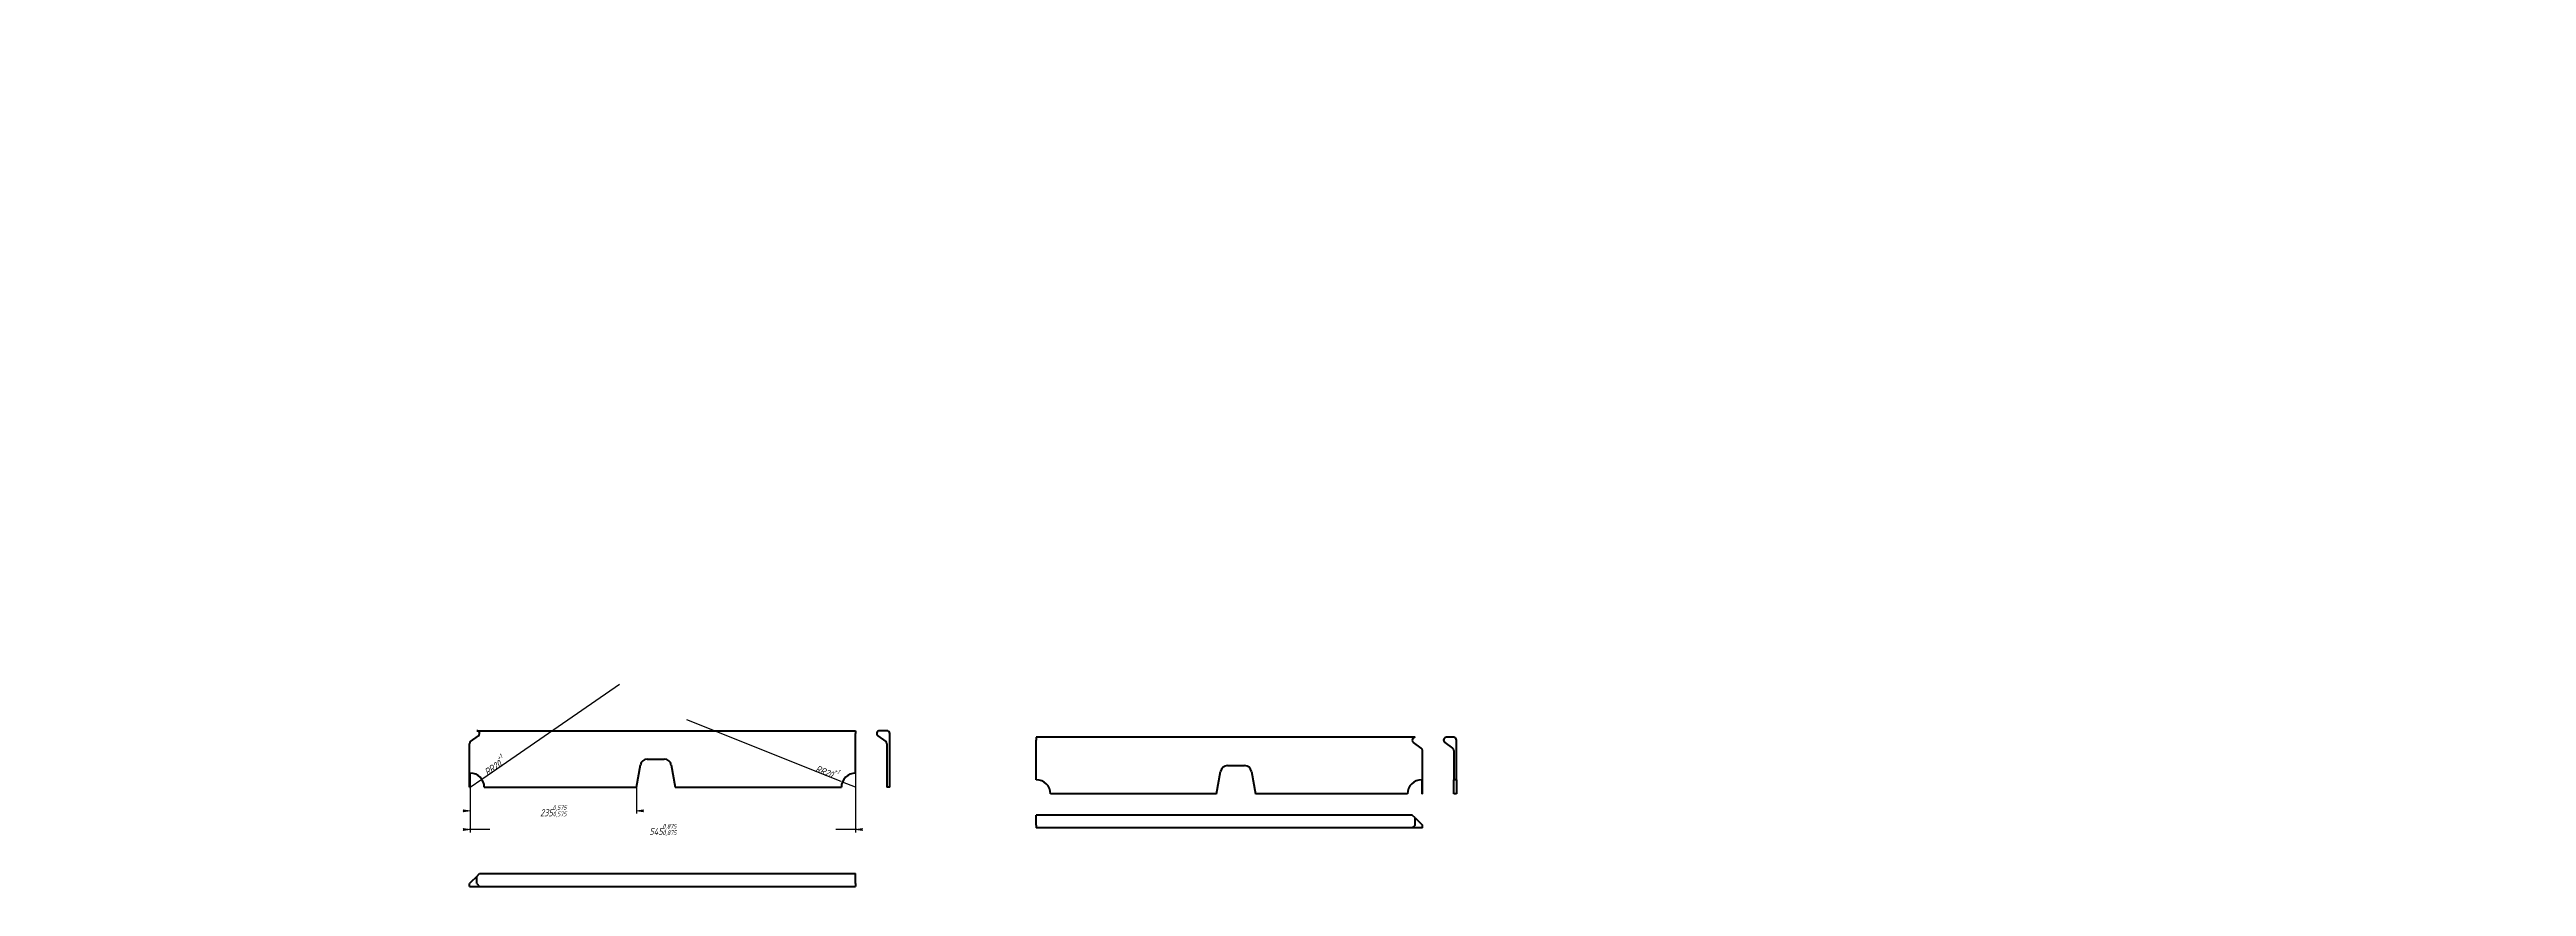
# Model space of a CAD drawing. Header units: millimetres. Extents: x 0 to 3780, y -368 to 405.
# Drawn here: x 2028 to 3780, y -295 to 297 of the extents above; entities that cross this region are included whole.
import ezdxf

# ---------------------------------------------------------------- set-up
doc = ezdxf.new("R2010")
doc.units = ezdxf.units.MM
doc.linetypes.add('K5LT_BASIC', pattern=[0])
doc.linetypes.add('K5LT_THIN', pattern=[0])
doc.layers.add('Системный слой', color=7, linetype='Continuous')
doc.layers.add('Системный слой (1)', color=7, linetype='Continuous', true_color=0x909090)
doc.styles.add('KDIMTEXTSTYLE', font='GOST_AU.SHX', dxfattribs={"width": 0.96, "oblique": 15, "height": 5})
doc.dimstyles.new('KDIMSTYLE (0.50)', dxfattribs={"dimtxt": 5, "dimasz": 1, "dimexe": 2, "dimexo": 0, "dimgap": 1, "dimtad": 1, "dimlfac": 2, "dimtxsty": 'KDIMTEXTSTYLE', "dimsah": 1, "dimcen": 0, "dimdle": 1, "dimadec": 0, "dimazin": 0, "dimtfac": 0.667, "dimtmove": 0, "dimatfit": 3, "dimfxl": 1, "dimtvp": 1, "dimtolj": 1, "dimtzin": 0, "dimarcsym": 0})

# ---------------------------------------------------------------- blocks, each defined once
blk = doc.blocks.new('KDIMARROW_01')
at = {"layer": 'Системный слой'}
blk.add_hatch(color=0, dxfattribs=at).paths.add_polyline_path([(-5, -0.6582624912261956), (0, 0), (-5, 0.658262491226197), (-4.5, 5.51091059616309e-16)])
at = {"layer": 'Системный слой', "color": 0, "linetype": 'K5LT_THIN', "lineweight": 18}
for p, q in [((-4.5, 5.51091059616309e-16), (-5, 0.658262491226197)), ((-5, 0.658262491226197), (0, 0)), ((0, 0), (-5, -0.6582624912261956)), ((-5, -0.6582624912261956), (-4.5, 5.51091059616309e-16))]:
    blk.add_line(p, q, dxfattribs=at)
at = {"layer": 'Системный слой (1)', "color": 0, "linetype": 'K5LT_THIN', "lineweight": 18}
blk.add_line((0, 0), (-1, 0), dxfattribs=at)

msp = doc.modelspace()

# ---------------------------------------------------------------- linework, layer by layer
at = {"layer": 'Системный слой (1)', "color": 5, "linetype": 'K5LT_BASIC', "lineweight": 60, "true_color": 0x0000ff}
for p, q in [((2326.24207351152, -192.520050240169), (2331.745830077023, -188.5002124121866)), ((2330.566205947929, -184.8851313261114), (2598.42169764051, -184.8851313261106)), ((2598.42169764051, -184.8851313261106), (2598.42169764051, -186.8851313261537)), ((2598.42169764051, -214.8851313261481), (2598.42169764051, -186.8851313261537)), ((2614.242073511657, -188.5002124120962), (2619.745830077182, -192.5200502401267)), ((2620.566205948193, -184.8851313261114), (2615.421697640646, -184.8851313261114)), ((2622.566205948193, -188.5002124121866), (2622.566205948203, -186.8851313261545)), ((2622.566205948203, -192.520050240169), (2622.566205948193, -188.5002124121866)), ((2622.566205948193, -194.1351313261537), (2622.566205948203, -192.520050240169)), ((2994.126447613612, -189.5101313261234), (2726.270955921032, -189.5101313261226)), ((2726.270955921032, -189.5101313261226), (2726.270955921032, -191.5101313261657)), ((2726.270955921032, -219.5101313261601), (2726.270955921032, -191.5101313261657)), ((3021.415464228657, -189.5101313261226), (3016.27095592111, -189.5101313261226)), ((3023.415464228657, -219.5101313261601), (3023.415464228657, -191.5101313261657)), ((2325.421697640462, -224.8851313261545), (2325.421697640519, -194.1351313261537)), ((2443.42169764051, -224.8851313261493), (2446.249149053041, -209.0084812226239)), ((2451.17169764051, -204.8851313261493), (2463.17169764051, -204.8851313261493)), ((2468.094246227978, -209.0084812226238), (2470.92169764051, -224.8851313261493)), ((2620.566205948193, -194.1351313261115), (2620.566205948193, -224.8851313261481)), ((2622.566205948193, -224.8851313261545), (2622.566205948193, -194.1351313261537)), ((2861.520955921032, -209.5101313261613), (2873.520955921032, -209.5101313261613)), ((2998.450580050021, -197.145050240181), (2992.946823484518, -193.1252124121986)), ((2999.270955921079, -229.5101313261665), (2999.270955921022, -198.7601313261657)), ((3015.09133179212, -193.1252124121075), (3020.595088357646, -197.1450502401379)), ((3021.415464228657, -198.7601313261227), (3021.415464228658, -219.5101313261601)), ((2325.421697640462, -224.8851313261545), (2325.92169764051, -224.8851313261481)), ((2325.92169764051, -224.8851313261481), (2325.92169764051, -214.8851313261481)), ((2335.92169764051, -224.8851313261481), (2443.42169764051, -224.8851313261493)), ((2470.92169764051, -224.8851313261493), (2588.42169764051, -224.8851313261509)), ((2622.566205948193, -224.8851313261545), (2620.566205948193, -224.8851313261481)), ((2853.770955921032, -229.5101313261613), (2856.598407333563, -213.6334812226358)), ((2878.4435045085, -213.6334812226359), (2881.270955921032, -229.5101313261613)), ((2998.770955921032, -219.5101313261601), (2998.770955921032, -229.5101313261601)), ((3021.415464228657, -229.5101313261629), (3021.415464228658, -219.5101313261601)), ((3023.415464228657, -219.5101313261601), (3021.415464228658, -219.5101313261601)), ((3023.415464228657, -219.5101313261601), (3023.415464228657, -229.5101313261629)), ((2992.126447613486, -244.5101313261857), (2726.270955921032, -244.5101313262062)), ((2726.270955921032, -246.5101313262062), (2726.270955921032, -244.5101313262062)), ((2853.770955921032, -229.5101313261613), (2736.270955921032, -229.5101313261629)), ((2988.770955921032, -229.5101313261601), (2881.270955921032, -229.5101313261613)), ((2994.126447613555, -246.5101313262062), (2992.126447613485, -244.5101313262148)), ((2999.270955921079, -229.5101313261665), (2998.770955921032, -229.5101313261601)), ((3023.415464228657, -229.5101313261629), (3021.415464228657, -229.5101313261629)), ((2726.270955921032, -251.6546396337524), (2726.270955921032, -246.5101313262062)), ((2726.270955921032, -251.6546396337524), (2726.270955921032, -253.6546396337524)), ((2992.126447613486, -253.6546396337628), (2726.270955921032, -253.6546396337524)), ((2994.126447613612, -251.6546396337524), (2992.126447613486, -253.6546396337628)), ((2992.946823484518, -253.6546396337524), (2992.126447613486, -253.6546396337628)), ((2998.450580050021, -253.6546396337628), (2992.946823484518, -253.6546396337524)), ((2994.126447613555, -246.5101313262062), (2998.450580050078, -250.834263762742)), ((2994.126447613612, -251.6546396337524), (2994.126447613555, -246.5101313262062)), ((2998.450580050078, -250.834263762742), (2999.270955921079, -251.6546396337524)), ((2999.270955921022, -253.6546396337524), (2998.450580050021, -253.6546396337628)), ((2999.270955921022, -253.6546396337524), (2999.270955921079, -251.6546396337524)), ((2326.242073511463, -292.2092637627107), (2325.421697640462, -293.0296396337211)), ((2325.421697640519, -295.0296396337211), (2325.421697640462, -293.0296396337211)), ((2325.421697640519, -295.0296396337211), (2326.24207351152, -295.0296396337316)), ((2330.566205947986, -287.8851313261749), (2326.242073511463, -292.2092637627107)), ((2326.24207351152, -295.0296396337316), (2331.745830077023, -295.0296396337211)), ((2330.566205947986, -287.8851313261749), (2332.566205948047, -285.8851313261749)), ((2330.566205947929, -293.0296396337211), (2330.566205947986, -287.8851313261749)), ((2330.566205947929, -293.0296396337211), (2332.566205948056, -295.0296396337316)), ((2331.745830077023, -295.0296396337211), (2332.566205948056, -295.0296396337316)), ((2332.566205948056, -285.8851313261545), (2598.42169764051, -285.8851313261749)), ((2332.566205948056, -295.0296396337316), (2598.42169764051, -295.0296396337211)), ((2598.42169764051, -287.8851313261749), (2598.42169764051, -285.8851313261749)), ((2598.42169764051, -293.0296396337211), (2598.42169764051, -287.8851313261749)), ((2598.42169764051, -293.0296396337211), (2598.42169764051, -295.0296396337211))]:
    msp.add_line(p, q, dxfattribs=at)
for centre, radius, start, end in [((2327.42169764051, -194.1351313261537), 2.000000000000002, 126.1436728622677, 180), ((2330.566205948056, -186.8851313261537), 2.000000000000002, 0, 90.00000000362817), ((2330.566205948047, -186.8851313261537), 2.000000000000002, 306.1436728609352, 0), ((2615.421697640646, -186.8851313261114), 2.000000000000029, 89.99999999999878, 233.8563271377294), ((2618.566205948193, -194.1351313261114), 2.00000000000004, 0, 53.85632713772872), ((2620.566205948193, -186.8851313261114), 2.000000000000009, 0, 90), ((2994.126447613486, -191.5101313261657), 2.000000000000002, 89.99999999637183, 180), ((2994.126447613494, -191.5101313261657), 2.000000000000002, 180.0000000000234, 233.8563271390649), ((3016.27095592111, -191.5101313261226), 2.000000000000029, 90, 233.8563271377306), ((3021.415464228657, -191.5101313261226), 2.000000000000009, 0, 90), ((2451.17169764051, -209.8851313261493), 5.000000000000004, 89.9999999999999, 169.9021361604662), ((2463.17169764051, -209.8851313261493), 5.000000000000003, 10.09786383953383, 90), ((2861.520955921032, -214.5101313261613), 5.000000000000005, 89.99999999999994, 169.9021361604661), ((2873.520955921032, -214.5101313261613), 5.000000000000003, 10.09786383953372, 90), ((2997.270955921032, -198.7601313261657), 2.000000000000002, 0, 53.85632713773225), ((3019.415464228657, -198.7601313261226), 2.000000000000036, 0, 53.85632713772872), ((2325.92169764051, -224.8851313261481), 10.00000000000001, 0, 90), ((2598.42169764051, -224.8851313261481), 10.00000000000001, 89.99999999998381, 180), ((2726.270955921032, -229.5101313261601), 10.00000000000001, 0, 90), ((2998.770955921032, -229.5101313261601), 10.00000000000001, 90, 180)]:
    msp.add_arc(centre, radius, start, end, dxfattribs=at)

# ---------------------------------------------------------------- dimensions: what is measured, and where the dimension line sits
at = {"layer": 'Системный слой (1)', "color": 7}
for center, radius, location in [((2325.92169764051, -224.8851313261481), 9.999999999999186, (2344.683735258791, -211.9102567971405)), ((2598.42169764051, -224.8851313261481), 10.000000000000894, (2577.245621289793, -216.4036683024761))]:
    msp.add_radius_dim(center=center, radius=radius, location=location, dimstyle='KDIMSTYLE (0.50)', override={"dimpost": '\\H5.0;\\W0.965;\\Q15;R<>\\H0.65x;\\S+1^;\\H1.5x;', "dimblk2": 'KDIMARROW_01', "dimclrt": 7, "dimtolj": 1}, dxfattribs=at).render()
for base, p1, p2, location, override in [((2325.92169764051, -254.7383494012776), (2598.421697640512, -214.885131326148), (2325.92169764051, -214.885131326148), (2462.171697640511, -254.7383494012776), {"dimexo": 0, "dimpost": '\\H5.0;\\W0.965;\\Q15;<>\\H0.65x;\\S0,875^0,875;\\H1.5x;', "dimblk1": 'KDIMARROW_01', "dimblk2": 'KDIMARROW_01', "dimse1": 0, "dimse2": 0, "dimclrt": 7, "dimtolj": 1}), ((2325.92169764051, -241.4769562474564), (2443.42169764051, -224.8851313261493), (2325.92169764051, -224.8851313261481), (2384.67169764051, -241.476956247457), {"dimexo": 0, "dimpost": '\\H5.0;\\W0.965;\\Q15;<>\\H0.65x;\\S0,575^0,575;\\H1.5x;', "dimblk1": 'KDIMARROW_01', "dimblk2": 'KDIMARROW_01', "dimse1": 0, "dimse2": 0, "dimclrt": 7, "dimtolj": 1})]:
    msp.add_linear_dim(base=base, p1=p1, p2=p2, location=location, dimstyle='KDIMSTYLE (0.50)', override=override, dxfattribs=at).render()

doc.saveas('drawing.dxf')
